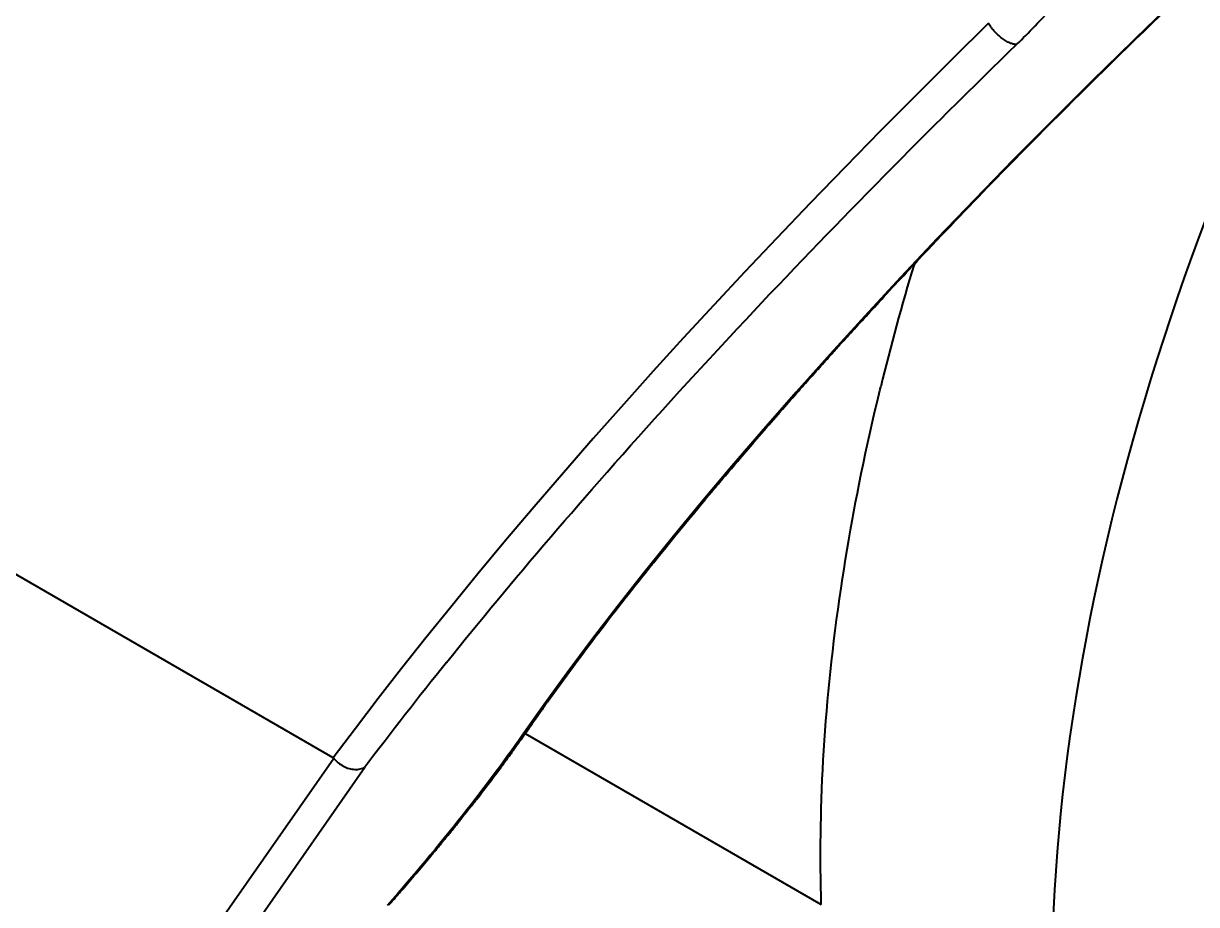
# Model space of a CAD drawing. Header units: millimetres. Extents: x 15 to 415, y 5 to 292.
# Drawn here: x 306.92 to 313.12, y 111.01 to 115.66 of the extents above; entities that cross this region are included whole.
import ezdxf

# ---------------------------------------------------------------- set-up
doc = ezdxf.new("R2010")
doc.units = ezdxf.units.MM
doc.layers.add('Geometries', color=7, linetype='Continuous')

msp = doc.modelspace()

# ---------------------------------------------------------------- linework, layer by layer
at = {"layer": 'Geometries', "linetype": 'Continuous', "lineweight": 40}
for p, q in [((311.5225, 115.1718), (311.4708, 115.1195)), ((308.5584, 111.7868), (305.0841, 113.7927)), ((309.5719, 111.915), (311.1353, 111.0124)), ((308.5619, 111.7838), (306.9227, 109.4393)), ((307.0877, 109.3952), (308.7254, 111.7376)), ((311.1353, 111.0124), (311.1347, 111.0326))]:
    msp.add_line(p, q, dxfattribs=at)
at = {"layer": 'Geometries', "linetype": 'Continuous', "lineweight": 40, "flags": 128}
for points in [[(312.168, 115.5543), (312.1801, 115.5661), (312.192, 115.5779), (312.2038, 115.5896), (312.2154, 115.6012), (312.2269, 115.6128), (312.2382, 115.6244), (312.2514, 115.638), (312.2645, 115.6515), (312.2774, 115.665), (312.2901, 115.6785), (312.3052, 115.6944), (312.32, 115.7103), (312.3347, 115.7261), (312.3493, 115.7419), (312.3637, 115.7577), (312.3781, 115.7733), (312.4036, 115.8013), (312.4288, 115.8291), (312.454, 115.8569), (312.4791, 115.8847), (312.5041, 115.9124), (312.5293, 115.9402)], [(312.7861, 115.5718), (312.797, 115.5823), (312.8396, 115.6236), (312.8824, 115.665), (312.9254, 115.7064), (312.9678, 115.7472), (313.0106, 115.7882), (313.0535, 115.8292), (313.0676, 115.8426)], [(313.0766, 115.8555), (312.9973, 115.7799), (312.7967, 115.5866)], [(312.018, 115.6649), (311.825, 115.4745), (311.6344, 115.2844), (311.5225, 115.1718)], [(312.168, 115.5543), (312.1647, 115.5538), (312.1612, 115.5536), (312.1574, 115.5537), (312.1534, 115.5541), (312.1492, 115.5549), (312.1448, 115.556), (312.1403, 115.5574), (312.1355, 115.5591), (312.1307, 115.561), (312.1257, 115.5633), (312.1206, 115.5658), (312.1154, 115.5686), (312.1101, 115.5717), (312.1048, 115.575), (312.0995, 115.5786), (312.0941, 115.5824), (312.0887, 115.5865), (312.0833, 115.5908), (312.0779, 115.5953), (312.0726, 115.5999), (312.0673, 115.6048), (312.0621, 115.6098), (312.057, 115.6149), (312.052, 115.6201), (312.0471, 115.6255), (312.0424, 115.6309), (312.0378, 115.6364), (312.0334, 115.6419), (312.0292, 115.6474), (312.0253, 115.653), (312.0215, 115.6585), (312.018, 115.664)], [(311.8817, 115.274), (311.9069, 115.299), (311.9507, 115.3421), (311.9946, 115.3852), (312.0378, 115.4275), (312.0811, 115.4698), (312.1245, 115.5121), (312.168, 115.5543)], [(312.4314, 115.2227), (312.4658, 115.2569), (312.5069, 115.2978), (312.5482, 115.3386), (312.589, 115.3789), (312.6299, 115.4191), (312.671, 115.4595), (312.7123, 115.4999), (312.7545, 115.5411), (312.7861, 115.5718)], [(312.7967, 115.5866), (312.7804, 115.5707), (312.5664, 115.3613), (312.4426, 115.2387)], [(312.4426, 115.2387), (312.3559, 115.1521), (312.149, 114.9433), (311.9463, 114.7354), (311.7478, 114.5285), (311.554, 114.323), (311.3651, 114.1192), (311.1813, 113.9174), (311.003, 113.718), (310.8302, 113.5211), (310.6634, 113.3271), (310.5025, 113.1362), (310.3478, 112.9486), (310.1995, 112.7647), (310.0576, 112.5845), (309.9222, 112.4083), (309.7934, 112.2363), (309.6714, 112.0687), (309.556, 111.9055)], [(311.7917, 115.1849), (311.8197, 115.2127), (311.8413, 115.2341)], [(311.8413, 115.2341), (311.8632, 115.2558), (311.8817, 115.274)], [(309.1556, 112.29), (309.1873, 112.3293), (309.2209, 112.3709), (309.2548, 112.4126), (309.2889, 112.4544), (309.3233, 112.4964), (309.3579, 112.5385), (309.3908, 112.5784), (309.4239, 112.6183), (309.4572, 112.6583), (309.4908, 112.6985), (309.5246, 112.7388), (309.5606, 112.7816), (309.5969, 112.8245), (309.6334, 112.8676), (309.6702, 112.9107), (309.7072, 112.954), (309.7444, 112.9974), (309.7797, 113.0384), (309.8153, 113.0795), (309.851, 113.1206), (309.8869, 113.1619), (309.9231, 113.2032), (309.9636, 113.2495), (310.0044, 113.2958), (310.0455, 113.3423), (310.0868, 113.3888), (310.1283, 113.4355), (310.1701, 113.4822), (310.2121, 113.529), (310.2543, 113.576), (310.2983, 113.6247), (310.3426, 113.6735), (310.3871, 113.7224), (310.4319, 113.7713), (310.4768, 113.8204), (310.5221, 113.8695), (310.5675, 113.9187), (310.6094, 113.9638), (310.6514, 114.0091), (310.6936, 114.0543), (310.736, 114.0996), (310.7786, 114.145), (310.8214, 114.1904), (310.8643, 114.2358), (310.9075, 114.2813), (310.9508, 114.3268), (310.9942, 114.3724), (311.0378, 114.418), (311.0816, 114.4636), (311.1231, 114.5066), (311.1646, 114.5497), (311.2064, 114.5928), (311.2482, 114.6359), (311.2902, 114.679), (311.3349, 114.7247), (311.3797, 114.7705), (311.4247, 114.8163), (311.4698, 114.8621), (311.515, 114.9078), (311.5604, 114.9536), (311.6033, 114.9968), (311.6464, 115.04), (311.6895, 115.0832), (311.7328, 115.1263), (311.7762, 115.1695), (311.7917, 115.1849)], [(311.4708, 115.1195), (311.4464, 115.0948), (311.261, 114.9056), (311.0784, 114.717), (310.8986, 114.5291), (310.7318, 114.3526), (310.5678, 114.1768), (310.4065, 114.0018), (310.2481, 113.8278), (310.0927, 113.6548), (309.9312, 113.4724), (309.7732, 113.2915), (309.6188, 113.112), (309.4681, 112.934), (309.3212, 112.7577), (309.1782, 112.5831), (309.047, 112.4202), (308.9193, 112.2591), (308.7953, 112.0997), (308.675, 111.9423), (308.5584, 111.7868)], [(311.625, 114.3922), (311.6454, 114.4139), (311.6475, 114.4161)], [(310.2382, 112.8033), (310.2383, 112.8034), (310.2424, 112.8085), (310.2464, 112.8136), (310.2505, 112.8186), (310.2546, 112.8237), (310.281, 112.8566), (310.3074, 112.8894), (310.334, 112.9221), (310.3605, 112.9547), (310.3871, 112.9873), (310.4108, 113.0162), (310.4345, 113.045), (310.4582, 113.0736), (310.4818, 113.1022), (310.5026, 113.1272), (310.5233, 113.152), (310.5263, 113.1557), (310.5294, 113.1593), (310.5324, 113.1629), (310.5354, 113.1666), (310.5385, 113.1702), (310.5413, 113.1736), (310.5445, 113.1774), (310.5476, 113.1811), (310.5504, 113.1845), (310.5531, 113.1876), (310.5557, 113.1908), (310.5581, 113.1937), (310.5603, 113.1963), (310.5623, 113.1987), (310.5641, 113.2008), (310.5656, 113.2026), (310.5665, 113.2037), (310.5673, 113.2047), (310.5681, 113.2055), (310.5687, 113.2062), (310.5692, 113.2068), (310.5696, 113.2073), (310.57, 113.2078), (310.5706, 113.2086), (310.5715, 113.2096), (310.5724, 113.2107), (310.5735, 113.212), (310.5746, 113.2133), (310.5759, 113.2148), (310.5775, 113.2167), (310.5792, 113.2188), (310.5811, 113.221), (310.5831, 113.2234), (310.5859, 113.2267), (310.5889, 113.2303), (310.5922, 113.2342), (310.5957, 113.2383), (310.5994, 113.2428), (310.6032, 113.2473), (310.6071, 113.2519), (310.6178, 113.2645), (310.6286, 113.2773), (310.6444, 113.2961), (310.6606, 113.3151), (310.677, 113.3344), (310.6937, 113.354), (310.7044, 113.3665), (310.7152, 113.3791), (310.7261, 113.3918), (310.737, 113.4047), (310.7482, 113.4177), (310.7596, 113.431), (310.7712, 113.4444), (310.783, 113.4582), (310.7951, 113.4721), (310.8074, 113.4864), (310.8197, 113.5006), (310.8322, 113.515), (310.8449, 113.5296), (310.8578, 113.5445), (310.87, 113.5585), (310.8823, 113.5727), (310.8949, 113.587), (310.9076, 113.6016), (310.9205, 113.6164), (310.9308, 113.6281), (310.9412, 113.64), (310.9517, 113.652), (310.9624, 113.6641), (310.9732, 113.6763), (310.9838, 113.6883), (310.9942, 113.7002), (311.0044, 113.7117), (311.0145, 113.7231), (311.0243, 113.7342), (311.0338, 113.7448), (311.043, 113.7553), (311.0521, 113.7655), (311.061, 113.7755), (311.0698, 113.7854), (311.0784, 113.7951), (311.0868, 113.8045), (311.095, 113.8137), (311.103, 113.8227), (311.1107, 113.8312), (311.1181, 113.8395), (311.1254, 113.8476), (311.1325, 113.8556), (311.1418, 113.8659), (311.1509, 113.8761), (311.1598, 113.886), (311.1656, 113.8925), (311.1713, 113.8988), (311.173, 113.9008), (311.1746, 113.9025), (311.1761, 113.9041), (311.1773, 113.9055), (311.1784, 113.9067), (311.1793, 113.9077), (311.18, 113.9085), (311.1805, 113.9091), (311.1811, 113.9097), (311.1818, 113.9105), (311.1826, 113.9114), (311.184, 113.9129), (311.1856, 113.9147), (311.1872, 113.9165), (311.1918, 113.9216), (311.1966, 113.9269), (311.2026, 113.9335), (311.2088, 113.9404), (311.2153, 113.9476), (311.2213, 113.9543), (311.2275, 113.9612), (311.234, 113.9683), (311.2407, 113.9756), (311.2475, 113.9832), (311.2545, 113.9909), (311.2631, 114.0004), (311.272, 114.0102), (311.2812, 114.0203), (311.2906, 114.0306), (311.3003, 114.0413), (311.31, 114.052), (311.3201, 114.063), (311.3303, 114.0742), (311.3409, 114.0857), (311.3508, 114.0966), (311.361, 114.1077), (311.3715, 114.1191), (311.3821, 114.1307), (311.393, 114.1425), (311.4041, 114.1546), (311.4154, 114.1669), (311.4281, 114.1807), (311.4411, 114.1947), (311.4543, 114.2091), (311.4679, 114.2237), (311.4817, 114.2386), (311.4958, 114.2538), (311.5102, 114.2693), (311.5248, 114.2851), (311.5398, 114.3011), (311.555, 114.3175), (311.5703, 114.3338), (311.5858, 114.3504), (311.6015, 114.3671), (311.6171, 114.3838), (311.625, 114.3922)], [(311.1874, 112.2755), (311.1896, 112.2957), (311.1956, 112.3485), (311.2022, 112.4039), (311.2091, 112.4595), (311.2163, 112.5152), (311.2238, 112.571), (311.2316, 112.627), (311.2398, 112.6831), (311.2475, 112.734), (311.2554, 112.7851), (311.2636, 112.8362), (311.272, 112.8874), (311.2807, 112.9387), (311.2897, 112.9901), (311.2984, 113.0386), (311.3073, 113.0872), (311.3164, 113.1359), (311.3258, 113.1846), (311.3354, 113.2334), (311.3464, 113.288), (311.3577, 113.3426), (311.3692, 113.3973), (311.3811, 113.452), (311.3932, 113.5069), (311.4056, 113.5618), (311.4182, 113.6167), (311.4312, 113.6717), (311.4444, 113.7268), (311.4489, 113.7451)], [(311.1347, 111.0326), (311.134, 111.059), (311.1329, 111.1057), (311.1321, 111.1526), (311.1316, 111.1997), (311.1313, 111.2469), (311.1313, 111.2942), (311.1316, 111.339), (311.1321, 111.384), (311.1328, 111.429), (311.1337, 111.4742), (311.1349, 111.5195), (311.1365, 111.5703), (311.1384, 111.6212), (311.1406, 111.6722), (311.1431, 111.7234), (311.1459, 111.7747), (311.1489, 111.8262), (311.1523, 111.8778), (311.1559, 111.9296), (311.1599, 111.9815), (311.1641, 112.0335), (311.1686, 112.0857), (311.1734, 112.138), (311.1785, 112.1904), (311.1839, 112.243), (311.1874, 112.2755)], [(309.5817, 111.9291), (309.5872, 111.937), (309.5926, 111.9447), (309.5978, 111.9522), (309.6029, 111.9594), (309.6078, 111.9665), (309.6126, 111.9733), (309.6172, 111.9799), (309.6217, 111.9862), (309.6261, 111.9924), (309.6304, 111.9985), (309.6345, 112.0044), (309.6386, 112.0101), (309.6425, 112.0156), (309.6462, 112.0209), (309.6498, 112.026), (309.6533, 112.0309), (309.6566, 112.0356), (309.6598, 112.0401), (309.6629, 112.0444), (309.6658, 112.0484), (309.6685, 112.0523), (309.6711, 112.0559), (309.6736, 112.0594), (309.6757, 112.0623), (309.6777, 112.0651), (309.6796, 112.0678), (309.6813, 112.0702), (309.683, 112.0726), (309.6846, 112.0748), (309.6864, 112.0774), (309.6882, 112.0798), (309.6891, 112.081)], [(309.556, 111.9055), (309.5372, 111.8787), (309.5181, 111.8516), (309.4987, 111.8244), (309.4789, 111.7969), (309.4588, 111.7692), (309.4387, 111.7419), (309.4184, 111.7143), (309.3977, 111.6866), (309.3767, 111.6587), (309.355, 111.63), (309.3329, 111.6011), (309.3106, 111.5721), (309.2879, 111.5429), (309.2649, 111.5135), (309.2416, 111.4839), (309.218, 111.4542), (309.1941, 111.4243), (309.1699, 111.3943), (309.1454, 111.3641), (309.1206, 111.3338), (309.0956, 111.3033), (309.0702, 111.2727), (309.0445, 111.2419), (309.0208, 111.2136), (308.9968, 111.1852), (308.9726, 111.1567), (308.9481, 111.1281), (308.9234, 111.0993), (308.8985, 111.0705), (308.8712, 111.039), (308.8436, 111.0075)], [(309.4817, 111.789), (309.4835, 111.7915), (309.4869, 111.7962), (309.4904, 111.8009), (309.4939, 111.8057), (309.4974, 111.8106), (309.5009, 111.8155), (309.5037, 111.8192), (309.5062, 111.8227), (309.5085, 111.8259), (309.5107, 111.8289), (309.5126, 111.8317), (309.5144, 111.8341), (309.516, 111.8363), (309.5174, 111.8382), (309.5186, 111.8399), (309.5194, 111.8411), (309.5202, 111.8421), (309.5208, 111.843), (309.5214, 111.8439), (309.5221, 111.8448), (309.523, 111.8461), (309.5241, 111.8476), (309.5254, 111.8494), (309.5263, 111.8506), (309.5272, 111.852), (309.5283, 111.8534), (309.5295, 111.8551), (309.5308, 111.8569), (309.5322, 111.8589), (309.5337, 111.8611), (309.5356, 111.8637), (309.5376, 111.8665), (309.5397, 111.8695), (309.542, 111.8727), (309.5444, 111.8761), (309.5471, 111.8799), (309.55, 111.884), (309.5531, 111.8883), (309.5563, 111.8928), (309.5596, 111.8976), (309.5631, 111.9026), (309.5666, 111.9075), (309.5702, 111.9126), (309.5718, 111.915)], [(309.5817, 111.9291), (309.5789, 111.9253), (309.575, 111.9207), (309.5707, 111.9164), (309.5662, 111.9125), (309.5612, 111.9088), (309.556, 111.9055)], [(309.5718, 111.915), (309.5739, 111.9179), (309.5777, 111.9234), (309.5817, 111.9291)], [(308.5584, 111.7868), (308.5593, 111.7862), (308.5602, 111.7855), (308.5611, 111.7847), (308.5619, 111.7838)], [(308.5619, 111.7838), (308.5671, 111.7777), (308.5726, 111.7718), (308.5785, 111.7661), (308.5847, 111.7608), (308.5911, 111.7558), (308.5978, 111.7511), (308.6048, 111.7467), (308.6119, 111.7428), (308.6191, 111.7392), (308.6265, 111.736), (308.6339, 111.7332), (308.6414, 111.7309), (308.649, 111.729), (308.6566, 111.7275), (308.6641, 111.7264), (308.6716, 111.7259), (308.679, 111.7257), (308.6863, 111.7261), (308.6934, 111.7269), (308.7003, 111.7281), (308.707, 111.7298), (308.7134, 111.732), (308.7195, 111.7346), (308.7254, 111.7376)], [(309.4371, 111.7285), (309.4393, 111.7314), (309.4447, 111.7388), (309.4491, 111.7447), (309.4536, 111.7508), (309.4583, 111.7572), (309.4613, 111.7613)], [(309.4613, 111.7613), (309.4631, 111.7637), (309.468, 111.7703), (309.4731, 111.7772), (309.4782, 111.7843), (309.4817, 111.789)], [(309.2843, 111.529), (309.286, 111.5312), (309.2896, 111.5358), (309.2934, 111.5407), (309.2975, 111.5458), (309.3013, 111.5507), (309.3053, 111.5558), (309.3093, 111.5609), (309.3133, 111.566), (309.3141, 111.567)], [(309.2621, 111.5008), (309.263, 111.502), (309.2647, 111.5042), (309.2666, 111.5066), (309.2688, 111.5093), (309.2711, 111.5122), (309.2736, 111.5154), (309.2764, 111.519), (309.2794, 111.5228), (309.2826, 111.5269), (309.2843, 111.529)], [(309.1453, 111.3559), (309.1476, 111.3588), (309.15, 111.3616), (309.1533, 111.3657), (309.1569, 111.3701), (309.1606, 111.3746), (309.1645, 111.3794), (309.1686, 111.3844), (309.1729, 111.3897), (309.1771, 111.3949), (309.1814, 111.4003), (309.186, 111.4058), (309.1907, 111.4116), (309.1955, 111.4176), (309.1986, 111.4215), (309.2018, 111.4254), (309.205, 111.4294), (309.2083, 111.4335), (309.2117, 111.4377), (309.2151, 111.4419), (309.2184, 111.4461), (309.2216, 111.4501), (309.2254, 111.4549), (309.2291, 111.4594), (309.2325, 111.4637), (309.2358, 111.4678), (309.2388, 111.4716), (309.2418, 111.4754), (309.2447, 111.4789), (309.2472, 111.4822), (309.2496, 111.4851), (309.2518, 111.4878), (309.2537, 111.4903), (309.2551, 111.492), (309.2563, 111.4936), (309.2574, 111.495), (309.2584, 111.4962), (309.2592, 111.4973), (309.26, 111.4983), (309.2614, 111.5), (309.2621, 111.5008)], [(309.1079, 111.3104), (309.1082, 111.3109), (309.113, 111.3167), (309.1176, 111.3222), (309.122, 111.3276), (309.1262, 111.3326), (309.1302, 111.3375), (309.134, 111.3421), (309.1376, 111.3465), (309.1403, 111.3498), (309.1428, 111.3529), (309.1453, 111.3559), (309.1453, 111.3559)], [(309.0759, 111.272), (309.0769, 111.2731), (309.0799, 111.2768), (309.0831, 111.2806), (309.0863, 111.2845), (309.0895, 111.2883), (309.0926, 111.2921), (309.098, 111.2986), (309.0995, 111.3003)], [(309.0995, 111.3003), (309.1032, 111.3049), (309.1079, 111.3104)], [(308.8523, 111.011), (308.8587, 111.0182), (308.8648, 111.0252), (308.8683, 111.0292), (308.8718, 111.0331), (308.8754, 111.0372), (308.8791, 111.0415), (308.8829, 111.0459), (308.8869, 111.0505), (308.891, 111.0552), (308.8952, 111.06), (308.901, 111.0667), (308.9071, 111.0737), (308.9072, 111.0738)], [(308.9072, 111.0738), (308.9134, 111.0809), (308.9198, 111.0884), (308.9265, 111.0961), (308.9318, 111.1022)]]:
    msp.add_lwpolyline(points, dxfattribs=at)
at = {"layer": 'Geometries', "linetype": 'Continuous', "lineweight": 40}
for centre, radius, start, end in [((337.5147, 90.0573), 35.5312, 134.90637, 136.72015), ((324.0489, 110.6636), 12.9714, 163.29472, 166.25731), ((323.5525, 102.1105), 17.0765, 141.23173, 144.27635), ((326.6482, 98.2227), 22.4472, 141.19416, 142.9815), ((301.9519, 117.3037), 9.3333, 322.07383, 323.31981), ((298.9128, 119.753), 13.2369, 319.19104, 320.15488)]:
    msp.add_arc(centre, radius, start, end, dxfattribs=at)
msp.add_ellipse((318.7152, 114.2394), major_axis=(4.5, 7.7942), ratio=0.57735, start_param=1.555067, end_param=2.391508, dxfattribs=at)

doc.saveas('drawing.dxf')
